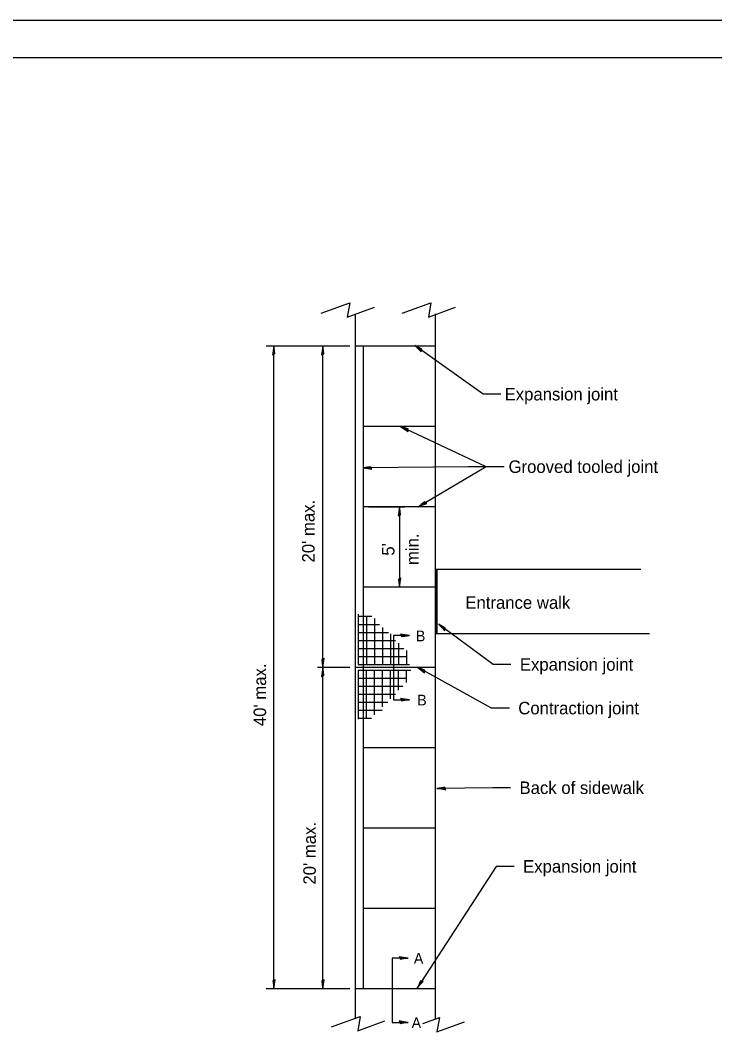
# Model space of a CAD drawing. Extents: x 0 to 2.83, y -0.1 to 1.83.
# Drawn here: x 1.277 to 2.055, y 0.696 to 1.833 of the extents above; entities that cross this region are included whole.
import ezdxf

# ---------------------------------------------------------------- set-up
doc = ezdxf.new("R2010")
doc.units = 0
for name, color, linetype in [('RD_Pr_Roadway_Dimensions', 7, 'Continuous'), ('RD_Pr_Roadway_Notes', 7, 'Continuous'), ('SH_General_Details', 7, 'Continuous'), ('SH_Printer_Plotting_Border', 7, 'Continuous'), ('STG_Traffic_Control', 7, 'Continuous')]:
    doc.layers.add(name, color=color, linetype=linetype)

msp = doc.modelspace()

# ---------------------------------------------------------------- linework, layer by layer
at = {"layer": 'RD_Pr_Roadway_Dimensions'}
for p, q in [((1.6466, 1.4685), (1.5527, 1.4685)), ((1.5615, 0.7485), (1.5615, 1.4685)), ((1.6164, 1.1085), (1.6164, 1.4685)), ((1.6676, 1.2885), (1.7083, 1.2885)), ((1.7023, 1.2885), (1.7023, 1.1985)), ((1.7366, 1.1985), (1.6963, 1.1985)), ((1.6466, 1.1085), (1.6104, 1.1085)), ((1.6164, 0.7485), (1.6164, 1.1085)), ((1.6466, 0.7485), (1.5527, 0.7485))]:
    msp.add_line(p, q, dxfattribs=at)
for points in [[(1.5614, 1.4593), (1.5627, 1.4596), (1.5621, 1.4635), (1.5615, 1.4685), (1.5608, 1.4631), (1.5599, 1.4585), (1.5614, 1.4593), (1.5623, 1.4597), (1.5615, 1.4651), (1.5605, 1.4592), (1.5616, 1.4601), (1.5615, 1.4626), (1.5611, 1.4602)], [(1.6162, 1.4593), (1.6176, 1.4596), (1.617, 1.4635), (1.6164, 1.4685), (1.6156, 1.4631), (1.6148, 1.4585), (1.6162, 1.4593), (1.6171, 1.4597), (1.6164, 1.4651), (1.6153, 1.4592), (1.6165, 1.4601), (1.6163, 1.4626), (1.616, 1.4602)], [(1.7022, 1.2793), (1.7035, 1.2796), (1.7029, 1.2835), (1.7023, 1.2885), (1.7016, 1.2831), (1.7007, 1.2785), (1.7022, 1.2793), (1.7031, 1.2797), (1.7023, 1.2851), (1.7012, 1.2792), (1.7024, 1.2801), (1.7023, 1.2826), (1.7019, 1.2802)], [(1.7024, 1.2077), (1.7011, 1.2074), (1.7016, 1.2035), (1.7023, 1.1985), (1.703, 1.2038), (1.7038, 1.2085), (1.7024, 1.2077), (1.7015, 1.2073), (1.7023, 1.2018), (1.7033, 1.2078), (1.7022, 1.2069), (1.7023, 1.2044), (1.7027, 1.2068)], [(1.6165, 1.1177), (1.6151, 1.1174), (1.6157, 1.1135), (1.6164, 1.1085), (1.6171, 1.1138), (1.6179, 1.1185), (1.6165, 1.1177), (1.6156, 1.1173), (1.6164, 1.1118), (1.6174, 1.1178), (1.6163, 1.1169), (1.6164, 1.1144), (1.6168, 1.1168)], [(1.6162, 1.0993), (1.6176, 1.0996), (1.617, 1.1035), (1.6164, 1.1085), (1.6156, 1.1031), (1.6148, 1.0985), (1.6162, 1.0993), (1.6171, 1.0997), (1.6164, 1.1051), (1.6153, 1.0992), (1.6165, 1.1001), (1.6163, 1.1026), (1.616, 1.1002)], [(1.5616, 0.7577), (1.5603, 0.7574), (1.5609, 0.7535), (1.5615, 0.7485), (1.5622, 0.7538), (1.5631, 0.7585), (1.5616, 0.7577), (1.5607, 0.7573), (1.5615, 0.7518), (1.5625, 0.7578), (1.5614, 0.7569), (1.5615, 0.7544), (1.5619, 0.7568)], [(1.6165, 0.7577), (1.6151, 0.7574), (1.6157, 0.7535), (1.6164, 0.7485), (1.6171, 0.7538), (1.6179, 0.7585), (1.6165, 0.7577), (1.6156, 0.7573), (1.6164, 0.7518), (1.6174, 0.7578), (1.6163, 0.7569), (1.6164, 0.7544), (1.6168, 0.7568)]]:
    msp.add_lwpolyline(points, dxfattribs=at)
at = {"layer": 'RD_Pr_Roadway_Notes'}
for points in [[(1.8159, 1.4146), (1.7959, 1.4146), (1.7194, 1.469)], [(1.7268, 1.4636), (1.7274, 1.4649), (1.7239, 1.4667), (1.7194, 1.469), (1.7233, 1.4653), (1.7267, 1.462), (1.7268, 1.4636), (1.727, 1.4646), (1.7221, 1.4671), (1.7264, 1.4628), (1.7263, 1.4643), (1.7242, 1.4656), (1.726, 1.4639)], [(1.8195, 1.3334), (1.7995, 1.3334), (1.7035, 1.3784)], [(1.7117, 1.3744), (1.712, 1.3757), (1.7083, 1.3769), (1.7035, 1.3784), (1.708, 1.3755), (1.7119, 1.3727), (1.7117, 1.3744), (1.7117, 1.3754), (1.7065, 1.377), (1.7114, 1.3735), (1.7111, 1.3749), (1.7088, 1.3758), (1.7108, 1.3745)], [(1.7995, 1.3334), (1.7795, 1.3334), (1.6614, 1.332)], [(1.6706, 1.332), (1.6703, 1.3333), (1.6664, 1.3327), (1.6614, 1.332), (1.6668, 1.3313), (1.6714, 1.3306), (1.6706, 1.332), (1.6702, 1.3329), (1.6648, 1.332), (1.6707, 1.3311), (1.6698, 1.3322), (1.6673, 1.332), (1.6697, 1.3317)], [(1.8195, 1.3334), (1.7995, 1.3334), (1.7235, 1.2885)], [(1.7314, 1.293), (1.7305, 1.2941), (1.7274, 1.2916), (1.7235, 1.2885), (1.7284, 1.2906), (1.7329, 1.2922), (1.7314, 1.293), (1.7306, 1.2936), (1.7264, 1.2902), (1.732, 1.2923), (1.7306, 1.2929), (1.7286, 1.2915), (1.7308, 1.2924)], [(1.8271, 1.1119), (1.8071, 1.1119), (1.7459, 1.1569)], [(1.7532, 1.1513), (1.7538, 1.1526), (1.7503, 1.1544), (1.7459, 1.1569), (1.7497, 1.1531), (1.753, 1.1497), (1.7532, 1.1513), (1.7534, 1.1523), (1.7486, 1.1549), (1.7527, 1.1505), (1.7527, 1.152), (1.7506, 1.1533), (1.7523, 1.1516)], [(1.8253, 1.063), (1.8053, 1.063), (1.7223, 1.1087)], [(1.7303, 1.1041), (1.7307, 1.1055), (1.727, 1.1068), (1.7223, 1.1087), (1.7266, 1.1055), (1.7303, 1.1025), (1.7303, 1.1041), (1.7304, 1.1051), (1.7253, 1.107), (1.7299, 1.1033), (1.7297, 1.1047), (1.7275, 1.1058), (1.7294, 1.1043)], [(1.7533, 0.973), (1.7529, 0.9744), (1.7491, 0.9738), (1.7441, 0.9731), (1.7494, 0.9724), (1.7541, 0.9716), (1.7533, 0.973), (1.7528, 0.9739), (1.7474, 0.9731), (1.7534, 0.9721), (1.7525, 0.9733), (1.75, 0.9731), (1.7524, 0.9728)], [(1.8267, 0.9738), (1.8067, 0.9738), (1.7441, 0.9731)], [(1.8307, 0.8857), (1.8107, 0.8857), (1.722, 0.7494)], [(1.7271, 0.757), (1.7258, 0.7575), (1.7241, 0.7539), (1.722, 0.7494), (1.7255, 0.7535), (1.7287, 0.7569), (1.7271, 0.757), (1.7261, 0.7572), (1.7238, 0.7522), (1.7279, 0.7566), (1.7264, 0.7565), (1.7252, 0.7543), (1.7268, 0.7561)]]:
    msp.add_lwpolyline(points, dxfattribs=at)
at = {"layer": 'SH_General_Details'}
for p, q in [((2.8333, 1.8333), (0, 1.8333)), ((1.6526, 1.5045), (1.6526, 0.7151)), ((1.7426, 0.7151), (1.7426, 1.5045)), ((1.7426, 1.4685), (1.6526, 1.4685)), ((1.6616, 1.4685), (1.6616, 0.7485)), ((1.7426, 1.3785), (1.6616, 1.3785)), ((1.7426, 1.2885), (1.6616, 1.2885)), ((1.7426, 1.2185), (1.9726, 1.2185)), ((1.7428, 1.1465), (1.7428, 1.2185)), ((1.743, 1.1465), (1.743, 1.2185)), ((1.7432, 1.1465), (1.7432, 1.2185)), ((1.7434, 1.1465), (1.7434, 1.2185)), ((1.7435, 1.1465), (1.7435, 1.2185)), ((1.7437, 1.1465), (1.7437, 1.2185)), ((1.7439, 1.1465), (1.7439, 1.2185)), ((1.7441, 1.1465), (1.7441, 1.2185)), ((1.7443, 1.1465), (1.7443, 1.2185)), ((1.7444, 1.1465), (1.7444, 1.2185)), ((1.7426, 1.1985), (1.6616, 1.1985)), ((1.6561, 1.1683), (1.6561, 1.1118)), ((1.6561, 1.1658), (1.6711, 1.1658)), ((1.6651, 1.1658), (1.6651, 1.1118)), ((1.6741, 1.1633), (1.6741, 1.1118)), ((1.6561, 1.1568), (1.68, 1.1568)), ((1.6831, 1.1532), (1.6831, 1.1118)), ((1.6561, 1.1478), (1.6898, 1.1478)), ((1.6561, 1.1388), (1.6976, 1.1388)), ((1.6921, 1.1462), (1.6921, 1.1118)), ((1.7134, 1.1443), (1.6954, 1.1443)), ((1.6954, 1.1443), (1.6954, 1.0723)), ((1.7426, 1.1465), (1.9823, 1.1465)), ((1.6561, 1.1298), (1.707, 1.1298)), ((1.7011, 1.1357), (1.7011, 1.1118)), ((1.7101, 1.1276), (1.7101, 1.1118)), ((1.6561, 1.1208), (1.7101, 1.1208)), ((1.7426, 1.1085), (1.6526, 1.1085)), ((1.6559, 1.1118), (1.7134, 1.1118)), ((1.6559, 1.1056), (1.7131, 1.1056)), ((1.6559, 1.1056), (1.6559, 1.0507)), ((1.6559, 1.1056), (1.7148, 1.1056)), ((1.6649, 1.1056), (1.6649, 1.0516)), ((1.6739, 1.1056), (1.6739, 1.0555)), ((1.6829, 1.1056), (1.6829, 1.0646)), ((1.6919, 1.1056), (1.6919, 1.0733)), ((1.7009, 1.1056), (1.7009, 1.0829)), ((1.7099, 1.1056), (1.7099, 1.0918)), ((1.6559, 1.0966), (1.7099, 1.0966)), ((1.6559, 1.0876), (1.7058, 1.0876)), ((1.6559, 1.0786), (1.6976, 1.0786)), ((1.6559, 1.0696), (1.6891, 1.0696)), ((1.6954, 1.0723), (1.7134, 1.0723)), ((1.6559, 1.0606), (1.6829, 1.0606)), ((1.6559, 1.0516), (1.6709, 1.0516)), ((1.7426, 1.0185), (1.6616, 1.0185)), ((1.7426, 0.9285), (1.6616, 0.9285)), ((1.7426, 0.8385), (1.6616, 0.8385)), ((1.712, 0.783), (1.694, 0.783)), ((1.694, 0.783), (1.694, 0.711)), ((1.7426, 0.7485), (1.6526, 0.7485)), ((1.694, 0.711), (1.712, 0.711))]:
    msp.add_line(p, q, dxfattribs=at)
msp.add_lwpolyline([(0.1667, 1.7917), (2.7917, 1.7917), (2.7917, 0.0417), (0.1667, 0.0417)], close=True, dxfattribs=at)
for points in [[(1.6145, 1.5053), (1.6466, 1.517), (1.6437, 1.501), (1.6741, 1.5121)], [(1.7053, 1.5053), (1.7374, 1.517), (1.7346, 1.501), (1.765, 1.5121)], [(1.6262, 0.706), (1.6583, 0.7177), (1.6554, 0.7017), (1.6858, 0.7128)], [(1.7283, 0.7096), (1.7469, 0.7163), (1.744, 0.7004), (1.7749, 0.7116)]]:
    msp.add_lwpolyline(points, dxfattribs=at)
at = {"layer": 'SH_Printer_Plotting_Border'}
msp.add_lwpolyline([(0, 0), (2.8333, 0), (2.8333, 1.8333), (0, 1.8333)], close=True, dxfattribs=at)
at = {"layer": 'STG_Traffic_Control'}
for points in [[(1.7042, 1.1444), (1.7045, 1.1431), (1.7084, 1.1437), (1.7134, 1.1443), (1.7081, 1.145), (1.7034, 1.1459), (1.7042, 1.1444), (1.7046, 1.1435), (1.71, 1.1443), (1.7041, 1.1453), (1.705, 1.1442), (1.7075, 1.1443), (1.7051, 1.1447)], [(1.7042, 1.0724), (1.7045, 1.0711), (1.7084, 1.0717), (1.7134, 1.0723), (1.7081, 1.073), (1.7034, 1.0739), (1.7042, 1.0724), (1.7046, 1.0715), (1.71, 1.0723), (1.7041, 1.0733), (1.705, 1.0722), (1.7075, 1.0723), (1.7051, 1.0727)], [(1.7028, 0.7832), (1.7031, 0.7818), (1.707, 0.7824), (1.712, 0.783), (1.7067, 0.7838), (1.702, 0.7846), (1.7028, 0.7832), (1.7032, 0.7822), (1.7087, 0.783), (1.7027, 0.7841), (1.7036, 0.7829), (1.7061, 0.7831), (1.7037, 0.7834)], [(1.7028, 0.7112), (1.7031, 0.7098), (1.707, 0.7104), (1.712, 0.711), (1.7067, 0.7118), (1.702, 0.7126), (1.7028, 0.7112), (1.7032, 0.7102), (1.7087, 0.711), (1.7027, 0.7121), (1.7036, 0.7109), (1.7061, 0.7111), (1.7037, 0.7114)]]:
    msp.add_lwpolyline(points, dxfattribs=at)

# ---------------------------------------------------------------- texts
at = {"layer": 'RD_Pr_Roadway_Dimensions'}
for s, p in [("20' max.", (1.6071, 1.2261)), ('min.', (1.7237, 1.2232)), ("5'", (1.6966, 1.2337)), ("40' max.", (1.5528, 1.0428)), ("20' max.", (1.6085, 0.8653))]:
    msp.add_text(s, height=0.014, rotation=90, dxfattribs=at).set_placement(p)
at = {"layer": 'RD_Pr_Roadway_Notes'}
for s, p in [('Expansion joint', (1.82, 1.4076)), ('Grooved tooled joint', (1.8244, 1.3264)), ('Entrance walk', (1.776, 1.1742)), ('Expansion joint', (1.8371, 1.1049)), ('Contraction joint', (1.8353, 1.056)), ('Back of sidewalk', (1.8367, 0.9668)), ('Expansion joint', (1.8407, 0.8787))]:
    msp.add_text(s, height=0.014, dxfattribs=at).set_placement(p)
at = {"layer": 'SH_General_Details'}
for s, p in [('B', (1.7205, 1.1378)), ('B', (1.722, 1.066)), ('A', (1.7183, 0.7767)), ('A', (1.7158, 0.7046))]:
    msp.add_text(s, height=0.012, dxfattribs=at).set_placement(p)

doc.saveas('drawing.dxf')
